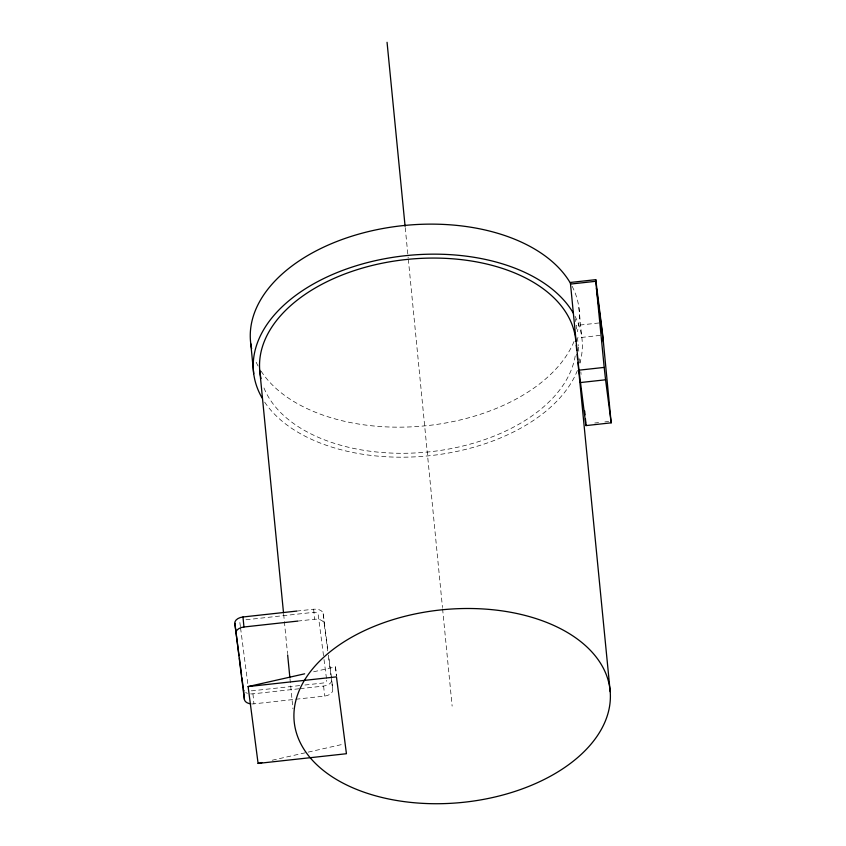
<?xml version="1.0" encoding="UTF-8"?>
<svg xmlns="http://www.w3.org/2000/svg" width="846" height="846" viewBox="0 0 846 846"><rect width="100%" height="100%" fill="white"/><g stroke="black" fill="none" stroke-linecap="round" stroke-linejoin="round"><path stroke-width="0.63" stroke-dasharray="4.23 3.17" d="M313.633 671.787L335.471 666.86L336.655 675.975M272.232 760.237L306.918 752.411M308.198 752.115L344.174 743.994M598.831 322.982L576.115 325.477L576.665 330.437M600.216 335.376L577.501 337.871L578.262 345.697M594.77 423L598.556 422.588M604.869 421.89L608.655 421.477M296.629 611.087L313.644 609.215A8.894 5.425 -5.6 0 1 323.172 613.625L327.888 649.908M245.985 619.769L314.046 612.293A3.807 2.327 -5.6 0 1 318.128 614.185L323.849 658.241M297.612 621.101L314.627 619.23A8.894 5.425 -5.6 0 1 324.155 623.639L327.698 650.849M299.674 685.588L252.552 690.759A3.807 2.327 -5.6 0 1 250.628 690.664M304.909 685.006L323.225 682.997A3.807 2.327 -5.6 0 0 326.715 680.279M250.649 693.9A8.894 5.425 -5.6 0 0 252.954 693.836L298.765 688.803M300.076 688.655L323.627 686.074A8.894 5.425 -5.6 0 0 331.759 679.719L328.565 655.1M251.632 703.914A8.894 5.425 -5.6 0 0 253.937 703.851L294.514 699.388M295.814 699.251L324.61 696.078A8.894 5.425 -5.6 0 0 332.742 689.733L331.759 679.719M575.259 318.963L575.597 321.565M328.364 656.041L330.892 675.478M331.061 676.768L332.742 689.733M324.018 659.542L326.545 678.978M240.391 626.664L239.883 622.783A3.807 2.327 -5.6 0 1 241.131 620.784M240.56 627.965L247.963 684.985M578.897 307.616L581.837 337.649M578.389 346.997L579.034 353.522M579.542 358.746L580.06 363.96M580.821 371.785L581.075 374.397M405.223 227.637L408.184 257.871M408.322 259.193L442.469 607.523M442.595 608.834L452.134 706.114M335.471 666.86L336.327 675.616M323.172 613.625L324.155 623.639M323.627 686.074L324.61 696.078M313.644 609.215L314.627 619.23M283.664 614.249L287.524 653.62M289.966 678.555L292.928 708.747M252.954 693.836L253.937 703.851M575.206 355.902A158.72 96.846 -5.6 0 1 428.51 451.933A158.72 96.846 -5.6 0 1 263.973 387.965M247.434 693.318A8.894 5.425 -5.6 0 1 245.678 692.504M575.058 316.288A165.065 100.716 -5.6 0 1 579.912 363.061M577.416 370.463A165.065 100.716 -5.6 0 1 428.182 455.857A165.065 100.716 -5.6 0 1 264.47 401.818M572.118 286.255A165.065 100.716 -5.6 0 1 577.31 331.759M574.043 341.477A165.065 100.716 -5.6 0 1 423.518 425.993A165.065 100.716 -5.6 0 1 260.906 370.834M258.072 366.011A165.065 100.716 -5.6 0 1 255.069 359.687"/><path stroke-width="1.27" d="M570.511 284.076L570.521 282.448L595.764 279.666L602.733 335.09L611.172 422.831L585.929 425.601L578.95 370.178L570.511 284.076L595.743 281.295L595.764 279.666M585.929 425.601L585.94 423.973M248.111 686.571L336.454 676.863L346.437 753.723L258.093 763.43L248.111 686.571L304.634 673.818M258.093 763.43L261.953 762.553M578.95 370.178L604.192 367.407L595.743 281.295M580.335 382.561L605.577 379.791L611.172 422.831M250.501 703.809A8.894 5.425 -5.6 0 1 244.409 699.441L234.839 623.333A8.894 5.425 -5.6 0 1 242.971 616.988L296.629 611.087M235.823 633.347A8.894 5.425 -5.6 0 1 243.955 626.992L297.612 621.101M596.43 288.306L603.42 342.101M234.839 623.333L239.048 655.735M239.386 658.325L241.575 675.171M241.903 677.762L243.257 688.136M604.192 367.407L605.577 379.791M584.66 410.923L585.041 414.847M585.432 418.759L585.813 422.672M576.221 345.168L576.739 350.413M577.12 354.358L577.638 359.603M577.892 362.225L578.537 368.793M578.791 371.415L610.199 691.658A158.72 96.846 -5.6 0 1 379.822 796.943A158.72 96.846 -5.6 0 1 366.403 629.731A158.72 96.846 -5.6 0 1 610.199 691.658M387.056 42.3L405.097 226.326M259.722 370.136L283.526 612.938M287.651 654.941L289.84 677.244M250.776 343.677L253.715 373.71M242.971 616.988L243.955 626.992M243.426 689.427L244.409 699.441M261.012 378.553A158.72 96.846 -5.6 0 1 403.087 259.87A158.72 96.846 -5.6 0 1 575.83 341.234M243.902 690.791A8.894 5.425 -5.6 0 1 243.585 690.125M262.101 397.99A165.065 100.716 -5.6 0 1 364.404 263.392A165.065 100.716 -5.6 0 1 573.461 313.369M251.632 348.668A165.065 100.716 -5.6 0 1 377.358 229.583A165.065 100.716 -5.6 0 1 570.511 283.336"/></g></svg>
